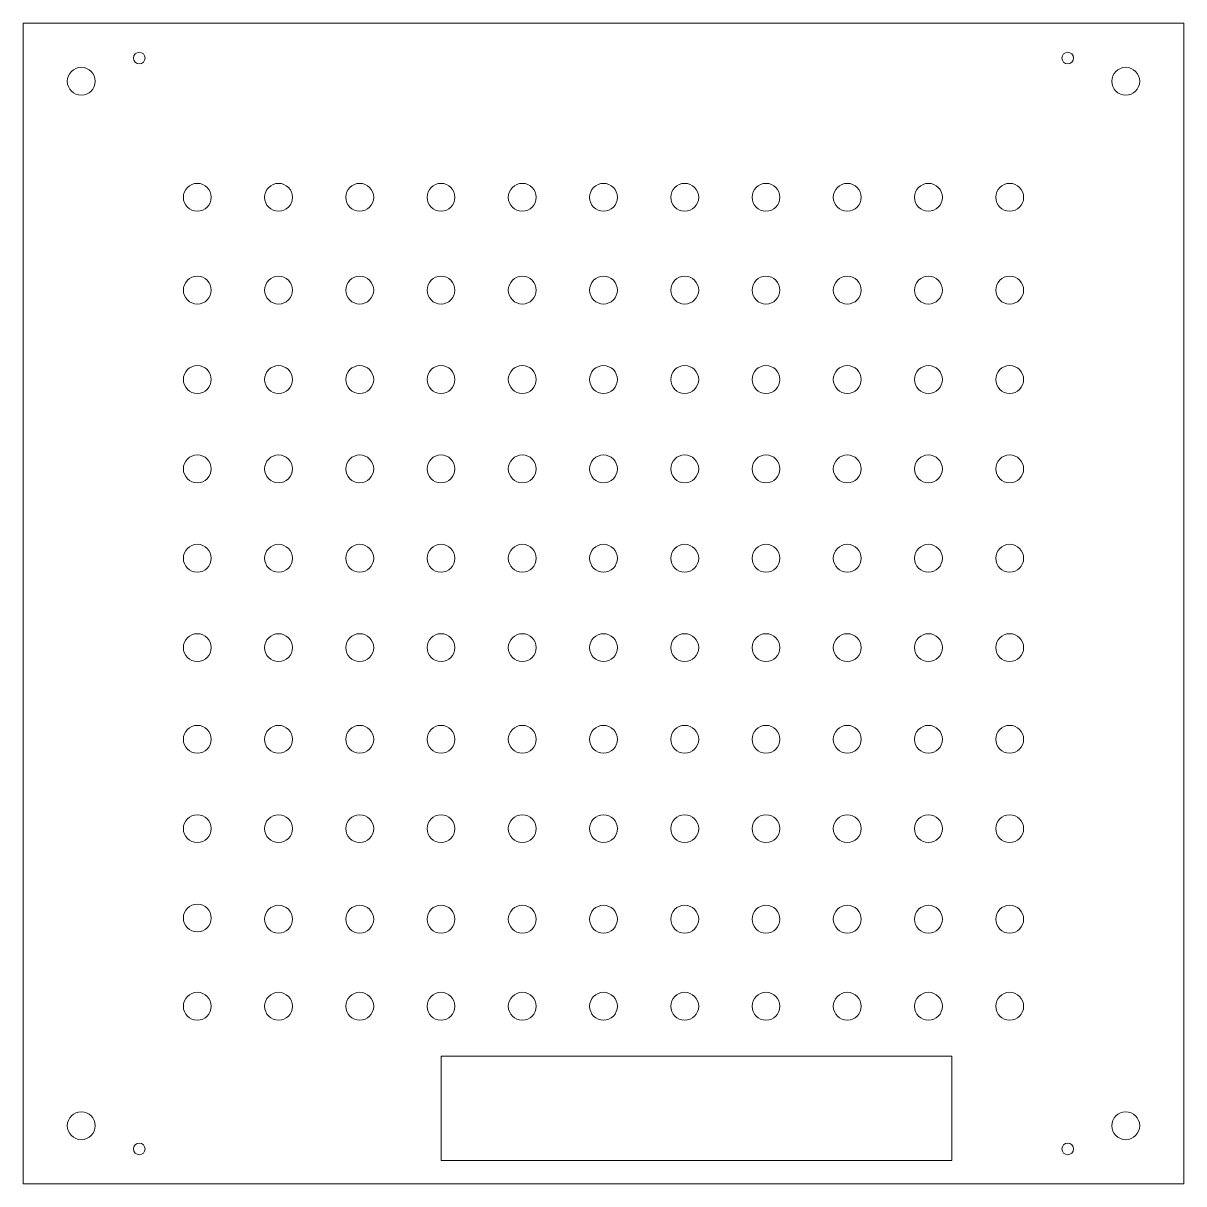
# Model space of a CAD drawing. Header units: millimetres. Extents: x 0 to 500, y 0 to 500.
import ezdxf

# ---------------------------------------------------------------- set-up
doc = ezdxf.new("R2010")
doc.units = ezdxf.units.MM
doc.layers.get('0').update_dxf_attribs({"lineweight": 5, "true_color": 0xffffff})

msp = doc.modelspace()

# ---------------------------------------------------------------- linework, layer by layer
for points in [[(0, 0), (500, 0), (500, 500), (0, 500)], [(400, 55), (400, 10), (180, 10), (180, 55)]]:
    msp.add_lwpolyline(points, close=True)
for centre, radius in [((50, 485), 2.5), ((450, 485), 2.5), ((25, 475), 6), ((475, 475), 6), ((75, 425), 6), ((110, 425), 6), ((145, 425), 6), ((180, 425), 6), ((215, 425), 6), ((250, 425), 6), ((285, 425), 6), ((320, 425), 6), ((355, 425), 6), ((390, 425), 6), ((425, 425), 6), ((75, 385), 6), ((110, 385), 6), ((145, 385), 6), ((180, 385), 6), ((215, 385), 6), ((250, 385), 6), ((285, 385), 6), ((320, 385), 6), ((355, 385), 6), ((390, 385), 6), ((425, 385), 6), ((75, 346.5), 6), ((110, 346.5), 6), ((145, 346.5), 6), ((180, 346.5), 6), ((215, 346.5), 6), ((250, 346.5), 6), ((285, 346.5), 6), ((320, 346.5), 6), ((355, 346.5), 6), ((390, 346.5), 6), ((425, 346.5), 6), ((75, 308), 6), ((110, 308), 6), ((145, 308), 6), ((180, 308), 6), ((215, 308), 6), ((250, 308), 6), ((285, 308), 6), ((320, 308), 6), ((355, 308), 6), ((390, 308), 6), ((425, 308), 6), ((75, 269.5), 6), ((110, 269.5), 6), ((145, 269.5), 6), ((180, 269.5), 6), ((215, 269.5), 6), ((250, 269.5), 6), ((285, 269.5), 6), ((320, 269.5), 6), ((355, 269.5), 6), ((390, 269.5), 6), ((425, 269.5), 6), ((75, 231), 6), ((110, 231), 6), ((145, 231), 6), ((180, 231), 6), ((215, 231), 6), ((250, 231), 6), ((285, 231), 6), ((320, 231), 6), ((355, 231), 6), ((390, 231), 6), ((425, 231), 6), ((75, 191.5), 6), ((110, 191.5), 6), ((145, 191.5), 6), ((180, 191.5), 6), ((215, 191.5), 6), ((250, 191.5), 6), ((285, 191.5), 6), ((320, 191.5), 6), ((355, 191.5), 6), ((390, 191.5), 6), ((425, 191.5), 6), ((75, 153), 6), ((110, 153), 6), ((145, 153), 6), ((180, 153), 6), ((215, 153), 6), ((250, 153), 6), ((285, 153), 6), ((320, 153), 6), ((355, 153), 6), ((390, 153), 6), ((425, 153), 6), ((75, 114.5), 6), ((110, 114), 6), ((145, 114), 6), ((180, 114), 6), ((215, 114), 6), ((250, 114), 6), ((285, 114), 6), ((320, 114), 6), ((355, 114), 6), ((390, 114), 6), ((425, 114), 6), ((75, 76.5), 6), ((110, 76.5), 6), ((145, 76.5), 6), ((180, 76.5), 6), ((215, 76.5), 6), ((250, 76.5), 6), ((285, 76.5), 6), ((320, 76.5), 6), ((355, 76.5), 6), ((390, 76.5), 6), ((425, 76.5), 6), ((25, 25), 6), ((475, 25), 6), ((50, 15), 2.5), ((450, 15), 2.5)]:
    msp.add_circle(centre, radius)

doc.saveas('drawing.dxf')
